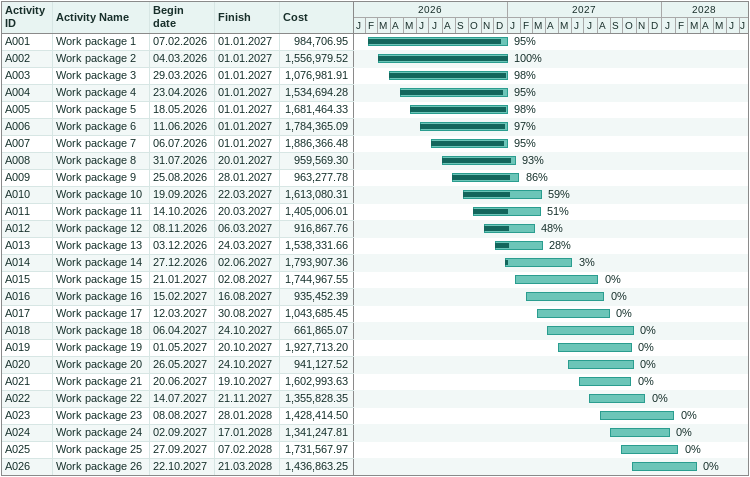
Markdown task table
| ID | Task | Start | Finish | % complete | Cost |
|---|---|---|---|---|---|
| A001 | Work package 1 | 2026-02-07 | 2027-01-01 | 95 | 984706.95 |
| A002 | Work package 2 | 2026-03-04 | 2027-01-01 | 100 | 1556979.52 |
| A003 | Work package 3 | 2026-03-29 | 2027-01-01 | 98 | 1076981.91 |
| A004 | Work package 4 | 2026-04-23 | 2027-01-01 | 95 | 1534694.28 |
| A005 | Work package 5 | 2026-05-18 | 2027-01-01 | 98 | 1681464.33 |
| A006 | Work package 6 | 2026-06-11 | 2027-01-01 | 97 | 1784365.09 |
| A007 | Work package 7 | 2026-07-06 | 2027-01-01 | 95 | 1886366.48 |
| A008 | Work package 8 | 2026-07-31 | 2027-01-20 | 93 | 959569.30 |
| A009 | Work package 9 | 2026-08-25 | 2027-01-28 | 86 | 963277.78 |
| A010 | Work package 10 | 2026-09-19 | 2027-03-22 | 59 | 1613080.31 |
| A011 | Work package 11 | 2026-10-14 | 2027-03-20 | 51 | 1405006.01 |
| A012 | Work package 12 | 2026-11-08 | 2027-03-06 | 48 | 916867.76 |
| A013 | Work package 13 | 2026-12-03 | 2027-03-24 | 28 | 1538331.66 |
| A014 | Work package 14 | 2026-12-27 | 2027-06-02 | 3 | 1793907.36 |
| A015 | Work package 15 | 2027-01-21 | 2027-08-02 | 0 | 1744967.55 |
| A016 | Work package 16 | 2027-02-15 | 2027-08-16 | 0 | 935452.39 |
| A017 | Work package 17 | 2027-03-12 | 2027-08-30 | 0 | 1043685.45 |
| A018 | Work package 18 | 2027-04-06 | 2027-10-24 | 0 | 661865.07 |
| A019 | Work package 19 | 2027-05-01 | 2027-10-20 | 0 | 1927713.20 |
| A020 | Work package 20 | 2027-05-26 | 2027-10-24 | 0 | 941127.52 |
| A021 | Work package 21 | 2027-06-20 | 2027-10-19 | 0 | 1602993.63 |
| A022 | Work package 22 | 2027-07-14 | 2027-11-21 | 0 | 1355828.35 |
| A023 | Work package 23 | 2027-08-08 | 2028-01-28 | 0 | 1428414.50 |
| A024 | Work package 24 | 2027-09-02 | 2028-01-17 | 0 | 1341247.81 |
| A025 | Work package 25 | 2027-09-27 | 2028-02-07 | 0 | 1731567.97 |
| A026 | Work package 26 | 2027-10-22 | 2028-03-21 | 0 | 1436863.25 |
